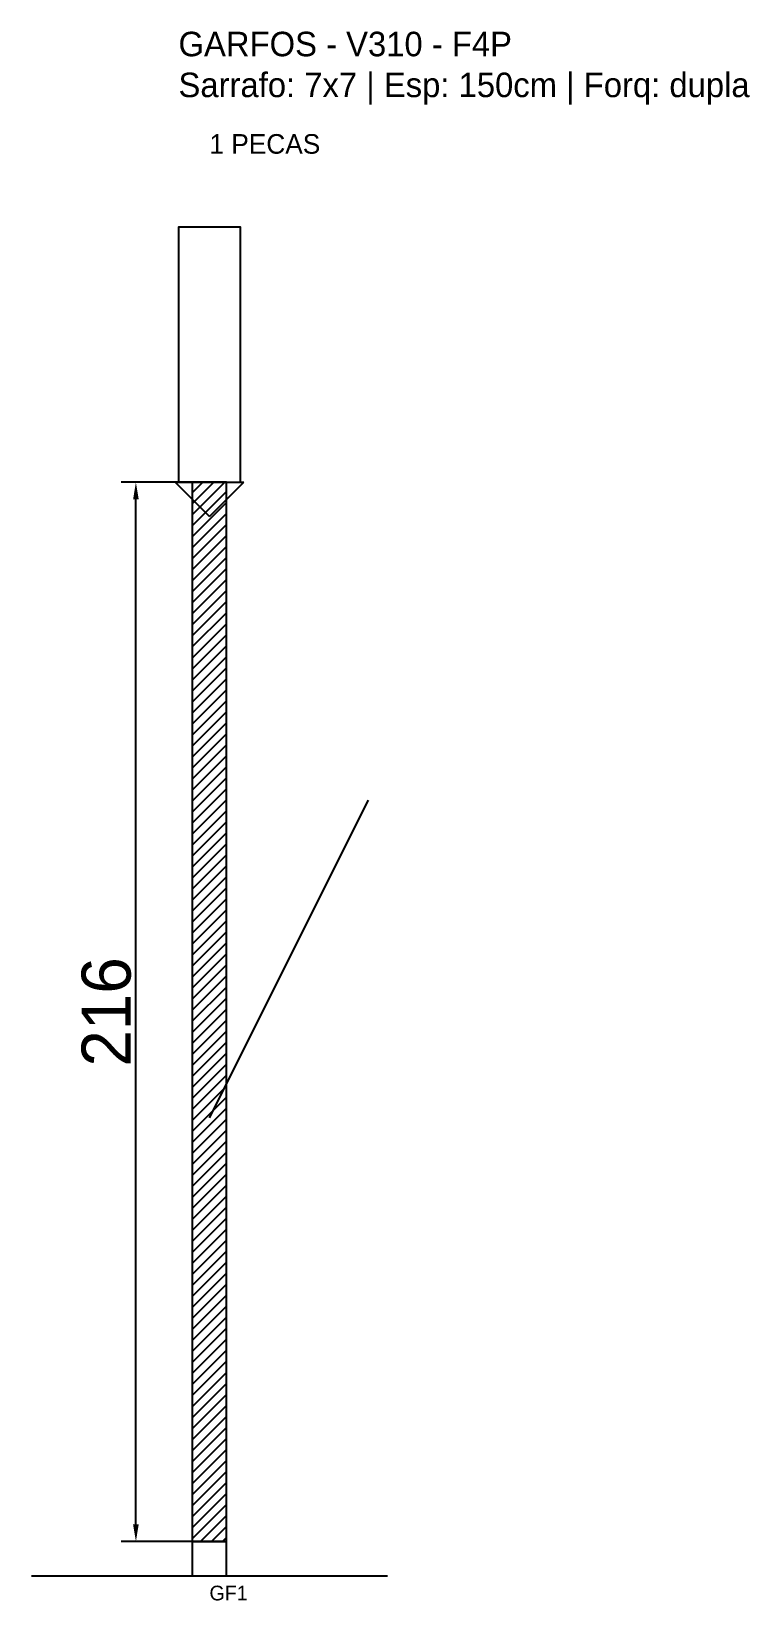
# Model space of a CAD drawing. Header units: metres. Extents: x -30 to 116, y -12 to 308.
import ezdxf

# ---------------------------------------------------------------- set-up
doc = ezdxf.new("R2010")
doc.units = ezdxf.units.M
for name, color, linetype in [('BARRA_ANCORAGEM', 1, 'Continuous'), ('COTA', 241, 'Continuous'), ('GARFOS OK', 3, 'Continuous'), ('NOME DA VIGA', 6, 'Continuous'), ('SARR_7x7', 40, 'Continuous'), ('VIGAS', 3, 'Continuous')]:
    doc.layers.add(name, color=color, linetype=linetype)
doc.dimstyles.new('EZ DXF', dxfattribs={"dimtxt": 10, "dimasz": 3.5, "dimexe": 3, "dimexo": 1.5, "dimgap": 1, "dimtad": 1, "dimdec": 1, "dimdsep": 46, "dimcen": 2.5, "dimazin": 3, "dimtfac": 1, "dimtmove": 0, "dimatfit": 3})

msp = doc.modelspace()

# ---------------------------------------------------------------- hatches: boundary and pattern name
at = {"layer": 'COTA'}
h = msp.add_hatch(dxfattribs=at)
h.set_pattern_fill('ANSI31', scale=0.5)
h.paths.add_polyline_path([(2.810491, 0), (9.810491, 0), (9.810491, 216), (2.810491, 216)])

# ---------------------------------------------------------------- linework, layer by layer
at = {"layer": 'BARRA_ANCORAGEM'}
msp.add_line((6.310491, 86.4), (38.710491, 151.2), dxfattribs=at)
at = {"layer": 'GARFOS OK'}
for p, q in [((6.310491, 209), (-0.689509, 216)), ((-0.689509, 216), (13.310491, 216)), ((6.310491, 209), (13.310491, 216))]:
    msp.add_line(p, q, dxfattribs=at)
at = {"layer": 'GARFOS OK', "linetype": 'CONTINUOUS'}
msp.add_line((-30, -7), (42.620982, -7), dxfattribs=at)
at = {"layer": 'GARFOS OK'}
msp.add_lwpolyline([(2.810491, 0), (9.810491, 0), (9.810491, 216), (2.810491, 216), (2.810491, 0)], dxfattribs=at)
at = {"layer": 'SARR_7x7'}
msp.add_lwpolyline([(2.810491, -7), (9.810491, -7), (9.810491, 0), (2.810491, 0), (2.810491, -7)], dxfattribs=at)
at = {"layer": 'VIGAS'}
msp.add_lwpolyline([(0, 216), (12.620982, 216), (12.620982, 268), (0, 268), (0, 216)], dxfattribs=at)

# ---------------------------------------------------------------- texts
at = {"layer": 'NOME DA VIGA'}
for s, height, p in [('1 PECAS', 4, (6.310491, 283)), ('GF1', 3, (6.310491, -12))]:
    msp.add_text(s, height=height, dxfattribs=at).set_placement(p)
at = {"layer": 'NOME DA VIGA', "insert": (0, 293), "char_height": 5, "attachment_point": 7}
msp.add_mtext('GARFOS - V310 - F4P\\PSarrafo: 7x7 | Esp: 150cm | Forq: dupla', dxfattribs=at)

# ---------------------------------------------------------------- dimensions: what is measured, and where the dimension line sits
at = {"layer": 'COTA'}
msp.add_linear_dim(base=(-8.689509, 0), p1=(6.310491, 0), p2=(6.310491, 216), angle=90, dimstyle='EZ DXF', dxfattribs=at).render()

doc.saveas('drawing.dxf')
